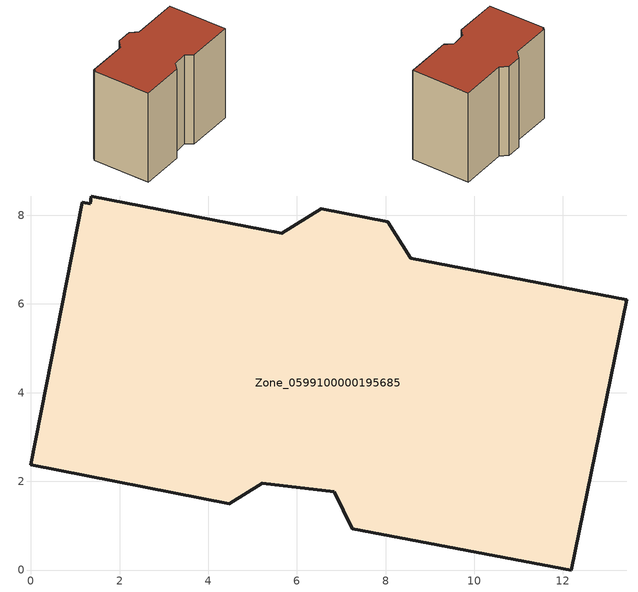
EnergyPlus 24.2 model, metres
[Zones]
Zone_0599100000195685
 floor ground (C_G): 8.57,7.03 13.44,6.1 12.19,0 7.24,0.93 6.84,1.76 5.22,1.96 4.47,1.49 0,2.37 1.16,8.3 1.34,8.27 1.37,8.44 5.66,7.59 6.55,8.15 8.05,7.85 z0
 wall outside (C_F): 4.47,1.49 5.22,1.96 6.84,1.76 7.24,0.93 12.19,0 13.44,6.1 8.57,7.03 8.05,7.85 6.55,8.15 5.66,7.59 1.37,8.44 1.34,8.27 1.16,8.3 0,2.37 4.47,1.49 z0:9.97
 roof outside (C_R): 1.34,8.27 1.16,8.3 0,2.37 4.47,1.49 5.22,1.96 6.84,1.76 7.24,0.93 12.19,0 13.44,6.1 8.57,7.03 8.05,7.85 6.55,8.15 5.66,7.59 1.37,8.44 z9.97
[BUILDING]
Pand.0599100000195685: North Axis=0; Terrain=City; Loads Convergence Tolerance Value=0.04; Temperature Convergence Tolerance Value=0.4; Solar Distribution=FullExterior; Maximum Number of Warmup Days=25; Minimum Number of Warmup Days=1
[Site:Location]
Rotterdam.The.Hague.AP_ZH_NLD Design_Conditions: Latitude=51.96; Longitude=4.45; Time Zone=1; Elevation=-4.5
[SITE:GROUNDTEMPERATURE:BUILDINGSURFACE]
18, 18, 18, 18, 18, 18, 18, 18, 18, 18, 18, 18
[MATERIAL] Thermal Absorptance=0.9; Solar Absorptance=0.7; Visible Absorptance=0.7
Name | Roughness | Thickness | Conductivity | Density | Specific Heat
G.TI.1946 | MediumSmooth | 0.15 | 1 | 540 | 1210
F.TI.1946 | Rough | 0.3 | 0.857143 | 1920 | 840
R.TI.1946 | MediumRough | 0.2 | 0.1 | 1500 | 1000
[CONSTRUCTION]
C_G: G.TI.1946
C_F: F.TI.1946
C_R: R.TI.1946
[ZONE]
Zone_0599100000195685: Type=1; Multiplier=1; Ceiling Height=Autocalculate; Volume=Autocalculate; Floor Area=autocalculate; Part of Total Floor Area=Yes
[ZONEINFILTRATION:DESIGNFLOWRATE]
Infil_Zone_0599100000195685: Zone or ZoneList or Space or SpaceList=Zone_0599100000195685; Schedule=AlwaysOn; Design Flow Rate Calculation Method=Flow/Area; Flow Rate per Floor Area=0.003; Constant Term Coefficient=1; Temperature Term Coefficient=0; Velocity Term Coefficient=0; Velocity Squared Term Coefficient=0
[HVACTEMPLATE:ZONE:IDEALLOADSAIRSYSTEM]
Zone_0599100000195685: Maximum Heating Supply Air Temperature=50; Minimum Cooling Supply Air Temperature=13; Maximum Heating Supply Air Humidity Ratio=0.0156; Minimum Cooling Supply Air Humidity Ratio=0.0077; Heating Limit=NoLimit; Cooling Limit=NoLimit; Dehumidification Control Type=ConstantSensibleHeatRatio; Cooling Sensible Heat Ratio=0.7; Dehumidification Setpoint=60; Humidification Control Type=None; Humidification Setpoint=30; Outdoor Air Method=None; Outdoor Air Flow Rate per Person=0.00944; Outdoor Air Flow Rate per Zone Floor Area=0; Outdoor Air Flow Rate per Zone=0; Demand Controlled Ventilation Type=None; Outdoor Air Economizer Type=NoEconomizer; Heat Recovery Type=None; Sensible Heat Recovery Effectiveness=0.7; Latent Heat Recovery Effectiveness=0.65
[ZONECONTROL:THERMOSTAT]
ThermostatControl_Zone_0599100000195685: Zone or ZoneList=Zone_0599100000195685; Control Type Schedule=DualSetpointControlType; Control 1=Thermostat_Zone_0599100000195685; Temperature Difference Between Cutout And Setpoint=0
[THERMOSTATSETPOINT:DUALSETPOINT]
Thermostat_Zone_0599100000195685: Heating Setpoint Temperature Schedule=HeatingSetpoint_Zone_0599100000195685; Cooling Setpoint Temperature Schedule=CoolingSetpoint_Zone_0599100000195685
[SCHEDULE:COMPACT]
HeatingSetpoint_Zone_0599100000195685: Through: 12/31, For: AllDays, Until: 24:00, 21
CoolingSetpoint_Zone_0599100000195685: Through: 12/31, For: AllDays, Until: 24:00, 24
DualSetpointControlType: Through: 12/31, For: AllDays, Until: 24:00, 4
AlwaysOn: Through: 12/31, For: AllDays, Until: 24:00, 1
